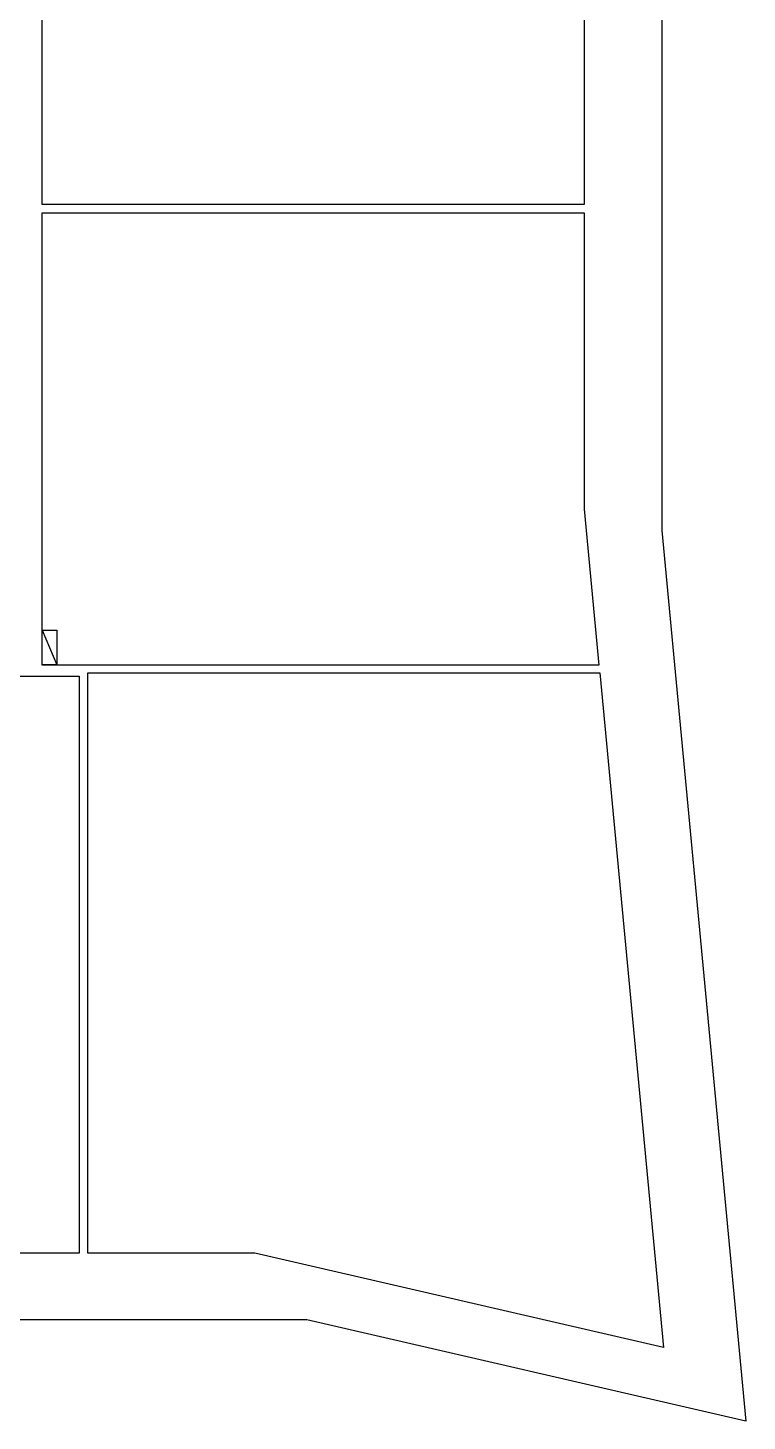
# Model space of a CAD drawing. Header units: millimetres. Extents: x -1174 to 68602, y -1793 to 70539.
# Drawn here: x 49937 to 68602, y -1793 to 34373 of the extents above; entities that cross this region are included whole.
import ezdxf

# ---------------------------------------------------------------- set-up
doc = ezdxf.new("R2010")
doc.units = ezdxf.units.MM
doc.header["$LTSCALE"] = 2000
doc.header["$MEASUREMENT"] = 0
for name, color, linetype in [('Column', 7, 'CONTINUOUS'), ('E&M', 7, 'CONTINUOUS'), ('Wall', 7, 'CONTINUOUS')]:
    doc.layers.add(name, color=color, linetype=linetype)

msp = doc.modelspace()

# ---------------------------------------------------------------- linework, layer by layer
at = {"layer": 'Column', "color": 3, "transparency": 33554687, "extrusion": (0, -0.017452, 0.999848)}
for points in [[(64375, 41596), (64375, 29792), (50306, 29792), (50306, 41595), (64375, 41595)], [(64375, 21880), (64757, 17830), (50306, 17830), (50306, 29579), (64375, 29579), (64375, 21880)], [(64776, 17630), (66428, 122), (55824, 2568), (51491, 2568), (51491, 17630), (64776, 17630)]]:
    msp.add_lwpolyline(points, dxfattribs=at)
at = {"layer": 'Column', "color": 3, "transparency": 33554687}
msp.add_lwpolyline([(39517, 17545), (51265, 17545), (51265, 2567), (39517, 2567)], close=True, dxfattribs=at)
at = {"layer": 'E&M', "color": 252, "transparency": 33554687}
msp.add_line((50310, 18739, 322), (50690, 17839, 306), dxfattribs=at)
at = {"layer": 'E&M', "color": 252, "transparency": 33554687, "extrusion": (0, -0.017452, 0.999848), "elevation": -5}
msp.add_lwpolyline([(50310, 17842), (50310, 18742), (50690, 18742), (50690, 17842), (50310, 17842)], dxfattribs=at)
at = {"layer": 'Wall', "color": 1, "transparency": 33554687, "extrusion": (0, -0.017452, 0.999848), "elevation": 29}
msp.add_lwpolyline([(-1174, 70550), (10194, 67927), (41775, 67927), (68602, 70523), (66390, 60349), (66390, 21333), (68572, -1793), (57178, 836), (25597, 836), (-1174, -1754), (-1174, 70550)], dxfattribs=at)

doc.saveas('drawing.dxf')
